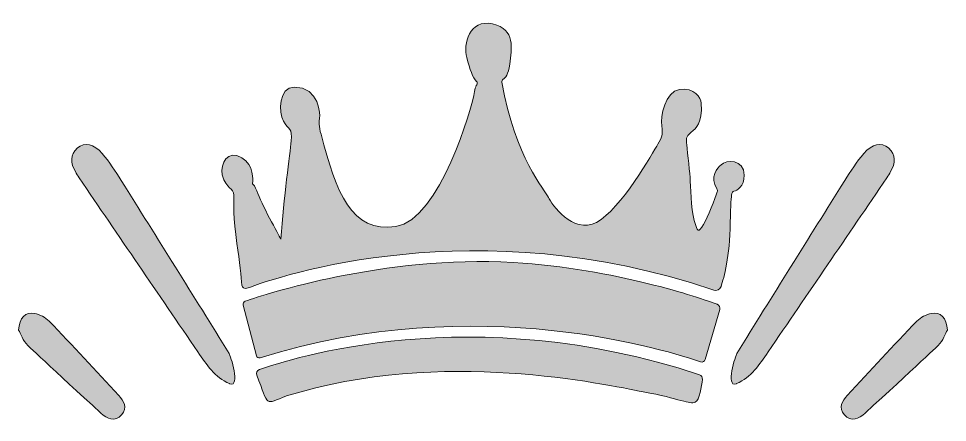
# Model space of a CAD drawing. Header units: inches. Extents: x 219 to 861, y -915 to -163.
# Drawn here: x 273 to 811, y -397 to -163 of the extents above; entities that cross this region are included whole.
import ezdxf

# ---------------------------------------------------------------- set-up
doc = ezdxf.new("R2010")
doc.units = ezdxf.units.IN
doc.header["$MEASUREMENT"] = 0
doc.layers.add('Layer 1', color=7, linetype='Continuous')

# ---------------------------------------------------------------- blocks, each defined once
blk = doc.blocks.new('block 6')
at = {"layer": 'Layer 1', "true_color": 0xf4d561}
h = blk.add_hatch(color=41, dxfattribs=at)
h.dxf.hatch_style = 2
edge = h.paths.add_edge_path()
edge.add_spline(control_points=[(667.55, -369.07), (536.21, -325.37), (429.78, -360.02), (412.83, -366.15), (411.53, -366.62), (410.88, -368.06), (411.36, -369.36), (418.35, -387.94), (415.74, -386.33), (428.52, -381.42), (518.64, -353.23), (613.47, -375.03), (634.94, -378.97), (656.41, -382.92), (661.99, -386.53), (665.17, -385), (667.57, -383.84), (668.82, -375.72), (669.29, -371.82), (669.44, -370.61), (668.71, -369.46), (667.55, -369.07)], knot_values=[0, 0, 0, 0, 1, 1, 1, 2, 2, 2, 3, 3, 3, 4, 4, 4, 5, 5, 5, 6, 6, 6, 7, 7, 7, 7], degree=3, periodic=1)
edge = h.paths.add_edge_path()
edge.add_spline(control_points=[(680.18, -247.55), (678.03, -249.21), (673.31, -254.53), (677.68, -261.45), (678.01, -261.98), (678.07, -262.63), (677.86, -263.21), (676.64, -266.63), (672.49, -278.05), (669.94, -282.08), (666.92, -286.84), (666.54, -286.79), (664.62, -279.67), (662.71, -272.55), (662.43, -259.82), (662.14, -254.78), (661.85, -249.74), (660.24, -236.82), (660.17, -234.7), (660.1, -232.58), (659.4, -231.56), (662.65, -228.75), (665.9, -225.94), (669.33, -223.64), (668.64, -211.77), (668.32, -208.55), (664.57, -202.55), (656.13, -203.86), (647.7, -205.18), (644.98, -219.29), (645.78, -224.99), (646.58, -230.68), (645.89, -231.2), (643.48, -235.58), (641.07, -239.96), (621.9, -273.48), (607.99, -280.82), (594.08, -288.16), (582.03, -269.97), (580.16, -266.36), (578.32, -262.78), (560.92, -242.94), (553.2, -199.64), (553.08, -198.96), (553.37, -198.26), (553.97, -197.92), (555.15, -197.25), (557.05, -195.24), (557.78, -189.2), (558.88, -180.15), (561.36, -169.05), (547.85, -165.91), (534.34, -162.77), (530.69, -177.81), (532.88, -185.33), (534.84, -192.06), (536.3, -197.33), (538.6, -199.2), (539.02, -199.54), (539.14, -200.13), (538.88, -200.61), (538.28, -201.71), (537.35, -203.88), (536.89, -207.37), (536.18, -212.79), (517.32, -279.47), (491.76, -283.27), (466.2, -287.06), (457.14, -263.55), (448.53, -229.66), (447.18, -225.72), (447.39, -221.72), (447.72, -220.3), (448.05, -218.87), (447.78, -202.55), (432.93, -202.44), (424.06, -202.55), (423.84, -217.01), (426.74, -222.16), (429.65, -227.31), (432.06, -226.16), (431.29, -233.66), (430.52, -241.16), (426.91, -266.61), (425.3, -290.57), (425.3, -290.57), (415.15, -272.53), (412.01, -264.2), (411.14, -262), (410.21, -259.73), (409.13, -258.72), (408.96, -258.55), (408.86, -258.34), (408.89, -258.11), (409.11, -256.25), (409.73, -247.77), (402.66, -243.39), (394.7, -238.46), (389.96, -246.68), (391.34, -253.29), (393.72, -261.98), (398.06, -260.66), (398.03, -265.04), (397.99, -269.43), (397.62, -278.3), (399.82, -293.05), (401.37, -303.55), (402.3, -312.79), (402.71, -317.25), (402.84, -318.65), (404.26, -319.54), (405.58, -319.04), (424.06, -312.05), (537.83, -273.22), (675.86, -320.06), (677.6, -320.65), (679.49, -319.74), (680.09, -318.01), (681.91, -312.81), (685.12, -300.87), (685.44, -280.93), (685.6, -270.35), (686.01, -265.98), (686.3, -264.19), (686.41, -263.51), (686.91, -262.96), (687.59, -262.79), (689.48, -262.29), (693.47, -260.41), (693.47, -253.4), (693.47, -244.19), (683.1, -244.41), (680.18, -247.55)], knot_values=[0, 0, 0, 0, 1, 1, 1, 2, 2, 2, 3, 3, 3, 4, 4, 4, 5, 5, 5, 6, 6, 6, 7, 7, 7, 8, 8, 8, 9, 9, 9, 10, 10, 10, 11, 11, 11, 12, 12, 12, 13, 13, 13, 14, 14, 14, 15, 15, 15, 16, 16, 16, 17, 17, 17, 18, 18, 18, 19, 19, 19, 20, 20, 20, 21, 21, 21, 22, 22, 22, 23, 23, 23, 24, 24, 24, 25, 25, 25, 26, 26, 26, 27, 27, 27, 28, 28, 28, 29, 29, 29, 30, 30, 30, 31, 31, 31, 32, 32, 32, 33, 33, 33, 34, 34, 34, 35, 35, 35, 36, 36, 36, 37, 37, 37, 38, 38, 38, 39, 39, 39, 40, 40, 40, 41, 41, 41, 42, 42, 42, 43, 43, 43, 44, 44, 44, 44], degree=3, periodic=1)
edge = h.paths.add_edge_path()
edge.add_spline(control_points=[(677.88, -328.31), (667.41, -324.44), (619.72, -307.9), (559.68, -304.01), (484.6, -300.01), (416.19, -322.47), (404.66, -326.48), (403.7, -326.81), (403.15, -327.83), (403.41, -328.82), (403.41, -328.82), (411.13, -358.12), (411.13, -358.12), (411.37, -359.03), (412.33, -359.56), (413.24, -359.27), (538.98, -319.6), (651.92, -355.91), (668.29, -361.63), (669.4, -362.01), (670.6, -361.39), (670.93, -360.26), (670.93, -360.26), (679.39, -331.32), (679.39, -331.32), (679.76, -330.08), (679.1, -328.76), (677.88, -328.31)], knot_values=[0, 0, 0, 0, 1, 1, 1, 2, 2, 2, 3, 3, 3, 4, 4, 4, 5, 5, 5, 6, 6, 6, 7, 7, 7, 8, 8, 8, 9, 9, 9, 9], degree=3, periodic=1)
at = {"layer": 'Layer 1', "lineweight": 0}
for points, knots in [([(680.18, -247.55), (678.03, -249.21), (673.31, -254.53), (677.68, -261.45), (678.01, -261.98), (678.07, -262.63), (677.86, -263.21), (676.64, -266.63), (672.49, -278.05), (669.94, -282.08), (666.92, -286.84), (666.54, -286.79), (664.62, -279.67), (662.71, -272.55), (662.43, -259.82), (662.14, -254.78), (661.85, -249.74), (660.24, -236.82), (660.17, -234.7), (660.1, -232.58), (659.4, -231.56), (662.65, -228.75), (665.9, -225.94), (669.33, -223.64), (668.64, -211.77), (668.32, -208.55), (664.57, -202.55), (656.13, -203.86), (647.7, -205.18), (644.98, -219.29), (645.78, -224.99), (646.58, -230.68), (645.89, -231.2), (643.48, -235.58), (641.07, -239.96), (621.9, -273.48), (607.99, -280.82), (594.08, -288.16), (582.03, -269.97), (580.16, -266.36), (578.32, -262.78), (560.92, -242.94), (553.2, -199.64), (553.08, -198.96), (553.37, -198.26), (553.97, -197.92), (555.15, -197.25), (557.05, -195.24), (557.78, -189.2), (558.88, -180.15), (561.36, -169.05), (547.85, -165.91), (534.34, -162.77), (530.69, -177.81), (532.88, -185.33), (534.84, -192.06), (536.3, -197.33), (538.6, -199.2), (539.02, -199.54), (539.14, -200.13), (538.88, -200.61), (538.28, -201.71), (537.35, -203.88), (536.89, -207.37), (536.18, -212.79), (517.32, -279.47), (491.76, -283.27), (466.2, -287.06), (457.14, -263.55), (448.53, -229.66), (447.18, -225.72), (447.39, -221.72), (447.72, -220.3), (448.05, -218.87), (447.78, -202.55), (432.93, -202.44), (424.06, -202.55), (423.84, -217.01), (426.74, -222.16), (429.65, -227.31), (432.06, -226.16), (431.29, -233.66), (430.52, -241.16), (426.91, -266.61), (425.3, -290.57), (425.3, -290.57), (415.15, -272.53), (412.01, -264.2), (411.14, -262), (410.21, -259.73), (409.13, -258.72), (408.96, -258.55), (408.86, -258.34), (408.89, -258.11), (409.11, -256.25), (409.73, -247.77), (402.66, -243.39), (394.7, -238.46), (389.96, -246.68), (391.34, -253.29), (393.72, -261.98), (398.06, -260.66), (398.03, -265.04), (397.99, -269.43), (397.62, -278.3), (399.82, -293.05), (401.37, -303.55), (402.3, -312.79), (402.71, -317.25), (402.84, -318.65), (404.26, -319.54), (405.58, -319.04), (424.06, -312.05), (537.83, -273.22), (675.86, -320.06), (677.6, -320.65), (679.49, -319.74), (680.09, -318.01), (681.91, -312.81), (685.12, -300.87), (685.44, -280.93), (685.6, -270.35), (686.01, -265.98), (686.3, -264.19), (686.41, -263.51), (686.91, -262.96), (687.59, -262.79), (689.48, -262.29), (693.47, -260.41), (693.47, -253.4), (693.47, -244.19), (683.1, -244.41), (680.18, -247.55)], [0, 0, 0, 0, 1, 1, 1, 2, 2, 2, 3, 3, 3, 4, 4, 4, 5, 5, 5, 6, 6, 6, 7, 7, 7, 8, 8, 8, 9, 9, 9, 10, 10, 10, 11, 11, 11, 12, 12, 12, 13, 13, 13, 14, 14, 14, 15, 15, 15, 16, 16, 16, 17, 17, 17, 18, 18, 18, 19, 19, 19, 20, 20, 20, 21, 21, 21, 22, 22, 22, 23, 23, 23, 24, 24, 24, 25, 25, 25, 26, 26, 26, 27, 27, 27, 28, 28, 28, 29, 29, 29, 30, 30, 30, 31, 31, 31, 32, 32, 32, 33, 33, 33, 34, 34, 34, 35, 35, 35, 36, 36, 36, 37, 37, 37, 38, 38, 38, 39, 39, 39, 40, 40, 40, 41, 41, 41, 42, 42, 42, 43, 43, 43, 44, 44, 44, 44]), ([(677.88, -328.31), (667.41, -324.44), (619.72, -307.9), (559.68, -304.01), (484.6, -300.01), (416.19, -322.47), (404.66, -326.48), (403.7, -326.81), (403.15, -327.83), (403.41, -328.82), (403.41, -328.82), (411.13, -358.12), (411.13, -358.12), (411.37, -359.03), (412.33, -359.56), (413.24, -359.27), (538.98, -319.6), (651.92, -355.91), (668.29, -361.63), (669.4, -362.01), (670.6, -361.39), (670.93, -360.26), (670.93, -360.26), (679.39, -331.32), (679.39, -331.32), (679.76, -330.08), (679.1, -328.76), (677.88, -328.31)], [0, 0, 0, 0, 1, 1, 1, 2, 2, 2, 3, 3, 3, 4, 4, 4, 5, 5, 5, 6, 6, 6, 7, 7, 7, 8, 8, 8, 9, 9, 9, 9]), ([(667.55, -369.07), (536.21, -325.37), (429.78, -360.02), (412.83, -366.15), (411.53, -366.62), (410.88, -368.06), (411.36, -369.36), (418.35, -387.94), (415.74, -386.33), (428.52, -381.42), (518.64, -353.23), (613.47, -375.03), (634.94, -378.97), (656.41, -382.92), (661.99, -386.53), (665.17, -385), (667.57, -383.84), (668.82, -375.72), (669.29, -371.82), (669.44, -370.61), (668.71, -369.46), (667.55, -369.07)], [0, 0, 0, 0, 1, 1, 1, 2, 2, 2, 3, 3, 3, 4, 4, 4, 5, 5, 5, 6, 6, 6, 7, 7, 7, 7])]:
    blk.add_open_spline(points, degree=3, knots=knots, dxfattribs=at)
blk = doc.blocks.new('block 5')
at = {"layer": 'Layer 1'}
blk.add_blockref('block 6', (0, 0), dxfattribs=at)
blk = doc.blocks.new('block 7')
at = {"layer": 'Layer 1', "true_color": 0xffffff}
h = blk.add_hatch(color=7, dxfattribs=at)
h.dxf.hatch_style = 2
edge = h.paths.add_edge_path()
edge.add_spline(control_points=[(395.67, -374.33), (402.25, -376.79), (395.85, -357.55), (395.4, -356.84), (374.6, -323.42), (353.8, -290), (332.89, -256.65), (329.5, -251.23), (325.96, -245.82), (321.85, -240.94), (317.12, -235.33), (311.44, -234.29), (307.54, -237.75), (302.97, -241.8), (303.54, -246.58), (306.29, -251.43), (306.97, -252.62), (307.66, -253.81), (308.43, -254.94), (331.35, -288.61), (354.25, -322.29), (377.24, -355.92), (382.26, -363.26), (387.03, -370.61), (395.43, -374.24), (395.52, -374.27), (395.6, -374.3), (395.67, -374.33)], knot_values=[0, 0, 0, 0, 1, 1, 1, 2, 2, 2, 3, 3, 3, 4, 4, 4, 5, 5, 5, 6, 6, 6, 7, 7, 7, 8, 8, 8, 9, 9, 9, 9], degree=3, periodic=1)
h = blk.add_hatch(color=7, dxfattribs=at)
h.dxf.hatch_style = 2
edge = h.paths.add_edge_path()
edge.add_spline(control_points=[(688.9, -374.33), (682.32, -376.79), (688.73, -357.55), (689.17, -356.84), (709.97, -323.42), (730.78, -290), (751.68, -256.65), (755.08, -251.23), (758.61, -245.82), (762.72, -240.94), (767.45, -235.33), (773.13, -234.29), (777.04, -237.75), (781.61, -241.8), (781.04, -246.58), (778.28, -251.43), (777.6, -252.62), (776.91, -253.81), (776.14, -254.94), (753.22, -288.61), (730.32, -322.29), (707.34, -355.92), (702.32, -363.26), (697.54, -370.61), (689.14, -374.24), (689.06, -374.27), (688.98, -374.3), (688.9, -374.33)], knot_values=[0, 0, 0, 0, 1, 1, 1, 2, 2, 2, 3, 3, 3, 4, 4, 4, 5, 5, 5, 6, 6, 6, 7, 7, 7, 8, 8, 8, 9, 9, 9, 9], degree=3, periodic=1)
h = blk.add_hatch(color=7, dxfattribs=at)
h.dxf.hatch_style = 2
edge = h.paths.add_edge_path()
edge.add_spline(control_points=[(273.41, -343.26), (274.57, -345.26), (275.92, -349.42), (278.71, -352.09), (275.59, -349.48), (294.43, -366.8), (321.06, -391.34), (324.65, -394.61), (329.06, -396.74), (333.13, -392.2), (336.7, -388.23), (334.24, -384.17), (331.46, -381.13), (318.16, -366.6), (304.7, -352.2), (291.05, -337.99), (288.96, -335.82), (285.71, -334.28), (282.73, -333.59), (277.78, -332.46), (273.74, -336.18), (273.41, -343.26)], knot_values=[0, 0, 0, 0, 1, 1, 1, 2, 2, 2, 3, 3, 3, 4, 4, 4, 5, 5, 5, 6, 6, 6, 7, 7, 7, 7], degree=3, periodic=1)
h = blk.add_hatch(color=7, dxfattribs=at)
h.dxf.hatch_style = 2
edge = h.paths.add_edge_path()
edge.add_spline(control_points=[(811.16, -343.26), (810, -345.26), (808.65, -349.42), (805.87, -352.09), (808.98, -349.48), (790.14, -366.8), (763.51, -391.34), (759.92, -394.61), (755.51, -396.74), (751.44, -392.2), (747.88, -388.23), (750.33, -384.17), (753.11, -381.13), (766.42, -366.6), (779.87, -352.2), (793.53, -337.99), (795.61, -335.82), (798.87, -334.28), (801.85, -333.59), (806.79, -332.46), (810.83, -336.18), (811.16, -343.26)], knot_values=[0, 0, 0, 0, 1, 1, 1, 2, 2, 2, 3, 3, 3, 4, 4, 4, 5, 5, 5, 6, 6, 6, 7, 7, 7, 7], degree=3, periodic=1)
at = {"layer": 'Layer 1', "lineweight": 0}
for points, knots in [([(395.67, -374.33), (402.25, -376.79), (395.85, -357.55), (395.4, -356.84), (374.6, -323.42), (353.8, -290), (332.89, -256.65), (329.5, -251.23), (325.96, -245.82), (321.85, -240.94), (317.12, -235.33), (311.44, -234.29), (307.54, -237.75), (302.97, -241.8), (303.54, -246.58), (306.29, -251.43), (306.97, -252.62), (307.66, -253.81), (308.43, -254.94), (331.35, -288.61), (354.25, -322.29), (377.24, -355.92), (382.26, -363.26), (387.03, -370.61), (395.43, -374.24), (395.52, -374.27), (395.6, -374.3), (395.67, -374.33)], [0, 0, 0, 0, 1, 1, 1, 2, 2, 2, 3, 3, 3, 4, 4, 4, 5, 5, 5, 6, 6, 6, 7, 7, 7, 8, 8, 8, 9, 9, 9, 9]), ([(688.9, -374.33), (682.32, -376.79), (688.73, -357.55), (689.17, -356.84), (709.97, -323.42), (730.78, -290), (751.68, -256.65), (755.08, -251.23), (758.61, -245.82), (762.72, -240.94), (767.45, -235.33), (773.13, -234.29), (777.04, -237.75), (781.61, -241.8), (781.04, -246.58), (778.28, -251.43), (777.6, -252.62), (776.91, -253.81), (776.14, -254.94), (753.22, -288.61), (730.32, -322.29), (707.34, -355.92), (702.32, -363.26), (697.54, -370.61), (689.14, -374.24), (689.06, -374.27), (688.98, -374.3), (688.9, -374.33)], [0, 0, 0, 0, 1, 1, 1, 2, 2, 2, 3, 3, 3, 4, 4, 4, 5, 5, 5, 6, 6, 6, 7, 7, 7, 8, 8, 8, 9, 9, 9, 9]), ([(273.41, -343.26), (274.57, -345.26), (275.92, -349.42), (278.71, -352.09), (275.59, -349.48), (294.43, -366.8), (321.06, -391.34), (324.65, -394.61), (329.06, -396.74), (333.13, -392.2), (336.7, -388.23), (334.24, -384.17), (331.46, -381.13), (318.16, -366.6), (304.7, -352.2), (291.05, -337.99), (288.96, -335.82), (285.71, -334.28), (282.73, -333.59), (277.78, -332.46), (273.74, -336.18), (273.41, -343.26)], [0, 0, 0, 0, 1, 1, 1, 2, 2, 2, 3, 3, 3, 4, 4, 4, 5, 5, 5, 6, 6, 6, 7, 7, 7, 7]), ([(811.16, -343.26), (810, -345.26), (808.65, -349.42), (805.87, -352.09), (808.98, -349.48), (790.14, -366.8), (763.51, -391.34), (759.92, -394.61), (755.51, -396.74), (751.44, -392.2), (747.88, -388.23), (750.33, -384.17), (753.11, -381.13), (766.42, -366.6), (779.87, -352.2), (793.53, -337.99), (795.61, -335.82), (798.87, -334.28), (801.85, -333.59), (806.79, -332.46), (810.83, -336.18), (811.16, -343.26)], [0, 0, 0, 0, 1, 1, 1, 2, 2, 2, 3, 3, 3, 4, 4, 4, 5, 5, 5, 6, 6, 6, 7, 7, 7, 7])]:
    blk.add_open_spline(points, degree=3, knots=knots, dxfattribs=at)
blk = doc.blocks.new('block 2')
at = {"layer": 'Layer 1'}
for name in ['block 5', 'block 7']:
    blk.add_blockref(name, (0, 0), dxfattribs=at)

msp = doc.modelspace()

# ---------------------------------------------------------------- block references
at = {"layer": 'Layer 1'}
msp.add_blockref('block 2', (0, 0), dxfattribs=at)

doc.saveas('drawing.dxf')
